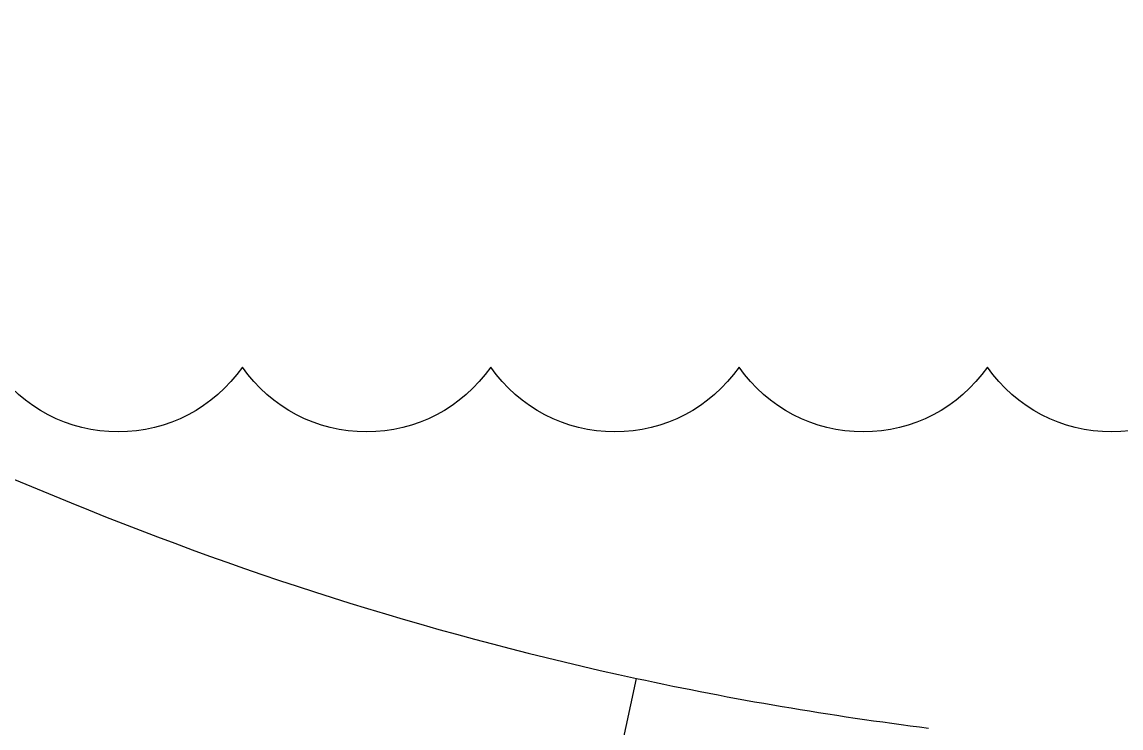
# Model space of a CAD drawing. Extents: x -19176 to -17597, y 5652440 to 5654285.
# Drawn here: x -18181.69 to -18137.43, y 5652944.74 to 5652973.17 of the extents above; entities that cross this region are included whole.
import ezdxf

# ---------------------------------------------------------------- set-up
doc = ezdxf.new("R2010")
doc.units = 0
doc.header["$LTSCALE"] = 5
doc.layers.add('L-TITLEDB', color=4, linetype='Continuous')
doc.layers.add('PROPOSED-SCOPE', color=240, linetype='Continuous')

msp = doc.modelspace()

# ---------------------------------------------------------------- linework, layer by layer
at = {"layer": 'L-TITLEDB'}
for p, q in [((-18251.525, 5652983.221), (-18179.704, 5652953.81)), ((-18251.525, 5652983.221), (-18179.704, 5652953.81)), ((-18160.376, 5652930.725), (-18156.942, 5652946.741))]:
    msp.add_line(p, q, dxfattribs=at)
for centre, start, end in [((-18128.49, 5653078.541), 247.67699, 257.81813), ((-18128.49, 5653078.541), 247.67699, 257.81813), ((-18128.502, 5653078.543), 257.82353, 262.89591), ((-18128.502, 5653078.543), 257.82353, 262.89591)]:
    msp.add_arc(centre, 134.835, start, end, dxfattribs=at)
at = {"layer": 'PROPOSED-SCOPE', "flags": 128}
msp.add_lwpolyline([(-18102.811, 5653010.123, -0.520567), (-18102.811, 5653000.123, -0.520567), (-18102.811, 5652990.123, -0.520567), (-18102.811, 5652980.123, -0.520567), (-18102.811, 5652970.123, -0.520567), (-18102.811, 5652959.27, -0.520567), (-18112.811, 5652959.27, -0.520567), (-18122.811, 5652959.27, -0.520567), (-18132.811, 5652959.27, -0.520567), (-18142.811, 5652959.27, -0.520567), (-18152.811, 5652959.27, -0.520567), (-18162.811, 5652959.27, -0.520567), (-18172.811, 5652959.27, -0.520567), (-18182.811, 5652959.27, -0.520567), (-18192.811, 5652959.27, -0.520567), (-18199.542, 5652962.538, -0.520567), (-18199.542, 5652972.538, -0.520567), (-18199.542, 5652982.538, -0.520567), (-18199.542, 5652992.538, -0.520567), (-18199.542, 5653002.538, -0.520567), (-18199.542, 5653012.538, -0.520567)], format="xyb", dxfattribs=at)

doc.saveas('drawing.dxf')
